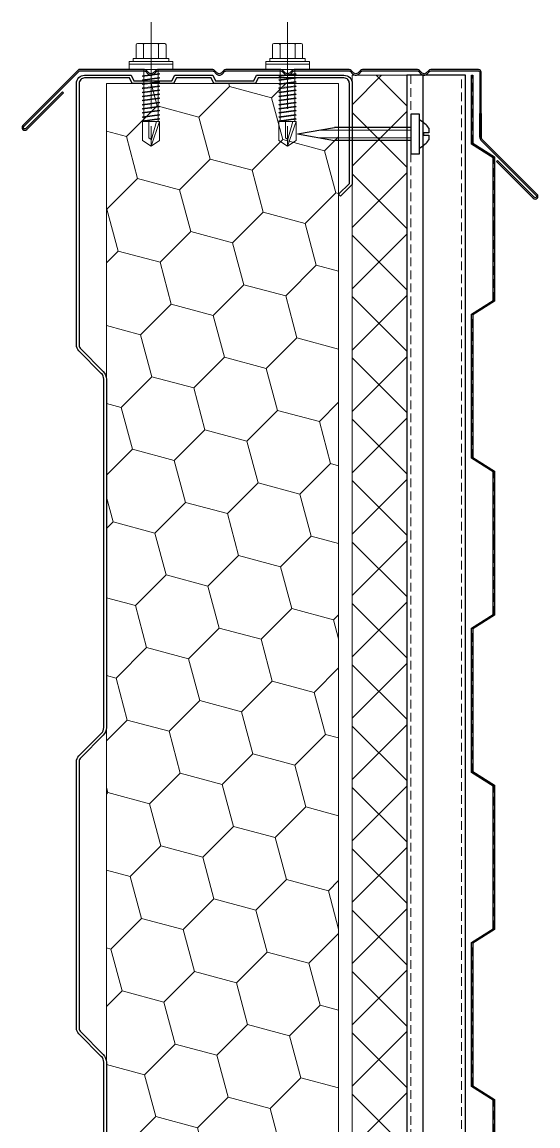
# Model space of a CAD drawing. Header units: millimetres. Extents: x 3616 to 17812, y 1698 to 9799.
# Drawn here: x 6587 to 6775.9, y 8238.8 to 8642.9 of the extents above; entities that cross this region are included whole.
import ezdxf

# ---------------------------------------------------------------- set-up
doc = ezdxf.new("R2010")
doc.units = ezdxf.units.MM
doc.linetypes.add('CENTER', pattern=[50.8, 31.75, -6.35, 6.35, -6.35])
doc.linetypes.add('невидимая2', pattern=[4.7625, 3.175, -1.5875])
for name, color, linetype, lineweight in [('01', 30, 'Continuous', 13), ('1', 250, 'Continuous', 30), ('3', 4, 'Continuous', 15), ('30', 233, 'Continuous', 5), ('4', 233, 'Continuous', 30), ('6', 191, 'Continuous', 30), ('d1', 4, 'Continuous', 5), ('hidden', 30, 'невидимая2', 5), ('Plofile 2', 250, 'Continuous', 30), ('Profile 4', 4, 'Continuous', 30)]:
    doc.layers.add(name, color=color, linetype=linetype, lineweight=lineweight)

# ---------------------------------------------------------------- blocks, each defined once
blk = doc.blocks.new('5Х50')
at = {"color": 3, "linetype": 'CENTER'}
blk.add_line((0, 17.38), (0, -33.2), dxfattribs=at)
for p, q in [((-5.5, 9), (-5.5, 4)), ((5, 9.5), (-5, 9.5)), ((2.75, 9.5), (-2.75, 9.5)), ((-2.75, 9), (-2.75, 4)), ((2.75, 4), (2.75, 9)), ((5.5, 4), (5.5, 9)), ((-5.5, 4), (5.5, 4)), ((-2.75, 4), (2.75, 4)), ((-3.15, -26), (-3.15, -19)), ((3.15, -19), (-3.15, -19)), ((-0.75, -24.98), (-0.75, -19)), ((0, -26), (1.94, -19)), ((0, -28), (3.15, -19)), ((3.15, -26), (3.15, -19)), ((0, -28), (-3.15, -26)), ((0.09, -25.59), (-0.75, -24.98)), ((0, -26), (0, -28)), ((0, -28), (3.15, -26))]:
    blk.add_line(p, q)
for points in [[(-8, 2), (8, 2), (8, 3), (-8, 3)], [(-8, 0), (8, 0), (8, 2), (-8, 2)], [(6.5, 3), (-6.5, 3), (-6.5, 4), (6.5, 4)], [(3.08, -1.4), (-3.15, -2.25), (-3.08, -2.5), (3.15, -1.65)], [(3.08, -2.9), (-3.15, -3.75), (-3.08, -4), (3.15, -3.15)], [(3.08, -4.4), (-3.15, -5.25), (-3.08, -5.5), (3.15, -4.65)], [(3.08, -5.9), (-3.15, -6.75), (-3.08, -7), (3.15, -6.15)], [(3.08, -7.4), (-3.15, -8.25), (-3.08, -8.5), (3.15, -7.65)], [(3.08, -8.9), (-3.15, -9.75), (-3.08, -10), (3.15, -9.15)], [(3.08, -10.4), (-3.15, -11.25), (-3.08, -11.5), (3.15, -10.65)], [(3.08, -11.9), (-3.15, -12.75), (-3.08, -13), (3.15, -12.15)], [(3.08, -13.4), (-3.15, -14.25), (-3.08, -14.5), (3.15, -13.65)], [(3.08, -14.9), (-3.15, -15.75), (-3.08, -16), (3.15, -15.15)], [(3.08, -16.4), (-3.15, -17.25), (-3.08, -17.5), (3.15, -16.65)], [(3.08, -17.9), (-3.15, -18.75), (-3.08, -19), (3.15, -18.15)]]:
    blk.add_lwpolyline(points, close=True)
for points in [[(-2.65, 0), (-2.65, -19), (2.65, -19), (2.65, 0)], [(2.25, 3), (-2.25, 3)]]:
    blk.add_lwpolyline(points)
for centre, start, end in [((-5, 9), 90, 180), ((-3.25, 9), 0, 90), ((-2.25, 9), 90, 180), ((2.25, 9), 0, 90), ((3.25, 9), 90, 180), ((5, 9), 0, 90)]:
    blk.add_arc(centre, 0.5, start, end)
blk = doc.blocks.new('deco')
at = {"layer": '3'}
for p, q in [((-0.292, 0), (-0.292, 1.201)), ((0.293, 0), (0.293, 1.201))]:
    blk.add_line(p, q, dxfattribs=at)
at = {"layer": '4'}
for p, q in [((0, 1.485), (-0.5, 1)), ((0, 1.485), (0.5, 1)), ((-0.5, 0), (-0.5, 1)), ((0.5, 0), (0.5, 1)), ((0.5, 0), (-0.5, 0)), ((1.519, 0), (-1.519, 0)), ((-1.519, 0), (-1.519, -0.111)), ((-1.519, -0.111), (1.519, -0.111)), ((1.519, -0.111), (1.519, 0)), ((-0.084, -0.233), (-0.455, -0.233)), ((0.084, -0.166), (-0.084, -0.166)), ((-0.084, -0.166), (-0.084, -0.233)), ((0.084, -0.233), (0.084, -0.166)), ((0.455, -0.233), (0.084, -0.233))]:
    blk.add_line(p, q, dxfattribs=at)
for major_axis, start_param, end_param in [((-1.519, 0), 0.791077, 1.266344), ((1.519, 0), -1.266344, -0.791077)]:
    blk.add_ellipse((0, 0.245), major_axis=major_axis, ratio=0.329918, start_param=start_param, end_param=end_param, dxfattribs=at)

msp = doc.modelspace()

# ---------------------------------------------------------------- hatches: boundary and pattern name
at = {"layer": '30'}
h = msp.add_hatch(dxfattribs=at)
h.set_pattern_fill('ANSI37', color=24, scale=5, style=0)
h.set_pattern_definition([(45, (3507.191, 8195.822), (-11.22532, 11.22532), []), (135, (3507.191, 8195.822), (-11.22532, -11.22532), [])])
h.paths.add_polyline_path([(6727.86, 8623.41), (6707.86, 8623.41), (6707.86, 8023.41), (6727.86, 8023.41)])
h = msp.add_hatch(dxfattribs=at)
h.set_pattern_fill('HONEY', color=256, scale=5, angle=45, style=0)
h.set_pattern_definition([(45, (5401.525, 8174.46), (7.11657, 26.55939), [15.875, -31.75]), (165, (5401.525, 8174.46), (-26.55939, -7.11656), [15.875, -31.75]), (105, (5401.525, 8174.46), (-19.44282, 19.44283), [-31.75, 15.875])])
h.paths.add_polyline_path([(6617.86, 8620.41), (6702.91, 8620.41), (6702.91, 8026.41), (6617.86, 8026.41)])

# ---------------------------------------------------------------- linework, layer by layer
at = {"layer": '1'}
msp.add_line((6733.76, 8623.41), (6733.76, 8023.41), dxfattribs=at)
msp.add_lwpolyline([(6727.86, 8023.41), (6749.36, 8023.41), (6749.36, 8623.41), (6727.86, 8623.41)], close=True, dxfattribs=at)
at = {"layer": '30', "color": 24}
msp.add_lwpolyline([(6727.86, 8623.41), (6707.86, 8623.41), (6707.86, 8023.41), (6727.86, 8023.41)], close=True, dxfattribs=at)
at = {"layer": '30'}
msp.add_lwpolyline([(6617.86, 8620.41), (6702.91, 8620.41), (6702.91, 8026.41), (6617.86, 8026.41)], close=True, dxfattribs=at)
at = {"layer": '6'}
msp.add_lwpolyline([(6760.75, 8591.81), (6774.19, 8578.38, 0.414214), (6775.6, 8578.38), (6775.6, 8578.38, 0.414214), (6775.6, 8579.79), (6755.39, 8600.01, -0.198912), (6755.1, 8600.71), (6755.1, 8609.47, -0.198912), (6755.1, 8609.47), (6755.1, 8600.71, 0.198912), (6755.1, 8600.71), (6755.1, 8624.5, 0.198912), (6755.1, 8624.5), (6755.1, 8624.5, -0.198912), (6755.1, 8624.5), (6755.1, 8624.5, 0.414214), (6754.1, 8625.5), (6736.61, 8625.5, 0.198912), (6735.9, 8625.21), (6734.9, 8624.21, -0.414214), (6733.49, 8624.21), (6732.49, 8625.21, 0.198912), (6731.78, 8625.5), (6711.61, 8625.5, 0.198912), (6710.9, 8625.21), (6709.9, 8624.21, -0.414214), (6708.49, 8624.21), (6707.49, 8625.21, 0.198912), (6706.78, 8625.5), (6686.61, 8625.5, 0.198912), (6685.9, 8625.21), (6684.9, 8624.21, -0.414214), (6683.49, 8624.21), (6682.49, 8625.21, 0.198912), (6681.78, 8625.5), (6661.61, 8625.5, 0.198912), (6660.9, 8625.21), (6659.9, 8624.21, -0.414214), (6658.49, 8624.21), (6657.49, 8625.21, 0.198912), (6656.78, 8625.5), (6636.61, 8625.5, 0.198912), (6635.9, 8625.21), (6634.9, 8624.21, -0.414214), (6633.49, 8624.21), (6632.49, 8625.21, 0.198912), (6631.78, 8625.5), (6609.2, 8625.5, 0.198912), (6609.2, 8625.5), (6609.2, 8625.5, -0.717207), (6609.2, 8625.5), (6609.2, 8625.5, 0.198912), (6609.2, 8625.5), (6607.76, 8625.5), (6607.76, 8625.5), (6607.76, 8625.5), (6607.76, 8625.5), (6587.25, 8604.99, 0.414214), (6587.25, 8603.58), (6587.25, 8603.58, 0.414214), (6588.67, 8603.58), (6602.1, 8617.01), (6601.75, 8617.37), (6588.32, 8603.93, -0.414214), (6587.61, 8603.93, -0.414214), (6587.61, 8604.64), (6607.97, 8625), (6609.2, 8625, -0.198912), (6609.2, 8625), (6609.2, 8625, 2.237192), (6609.2, 8625), (6609.2, 8625, -0.198912), (6609.2, 8625), (6631.78, 8625, -0.198912), (6632.14, 8624.85), (6633.14, 8623.85, 0.414214), (6635.26, 8623.85), (6636.26, 8624.85, -0.198912), (6636.61, 8625), (6656.78, 8625, -0.198912), (6657.14, 8624.85), (6658.14, 8623.85, 0.414214), (6660.26, 8623.85), (6661.26, 8624.85, -0.198912), (6661.61, 8625), (6681.78, 8625, -0.198912), (6682.14, 8624.85), (6683.14, 8623.85, 0.414214), (6685.26, 8623.85), (6686.26, 8624.85, -0.198912), (6686.61, 8625), (6706.78, 8625, -0.198912), (6707.14, 8624.85), (6708.14, 8623.85, 0.414214), (6710.26, 8623.85), (6711.26, 8624.85, -0.198912), (6711.61, 8625), (6731.78, 8625, -0.198912), (6732.14, 8624.85), (6733.14, 8623.85, 0.414214), (6735.26, 8623.85), (6736.26, 8624.85, -0.198912), (6736.61, 8625), (6754.1, 8625, -0.414214), (6754.6, 8624.5), (6754.6, 8624.5, 0.198912), (6754.6, 8624.5), (6754.6, 8624.5, -0.198912), (6754.6, 8624.5), (6754.6, 8600.71, -0.198912), (6754.6, 8600.71), (6754.6, 8609.47, 0.198912), (6754.6, 8609.47), (6754.6, 8600.71, 0.198912), (6755.04, 8599.65), (6775.25, 8579.44, -0.414214), (6775.25, 8578.73, -0.414214), (6774.54, 8578.73), (6761.11, 8592.17)], format="xyb", close=True, dxfattribs=at)
at = {"layer": 'hidden'}
msp.add_lwpolyline([(6729.36, 8023.41), (6747.86, 8023.41), (6747.86, 8623.41), (6729.36, 8623.41)], close=True, dxfattribs=at)
msp.add_lwpolyline([(6759.76, 8222.13), (6759.76, 8248.38), (6751.76, 8253.38), (6751.76, 8305.88), (6759.76, 8310.88), (6759.76, 8337.13), (6759.76, 8337.13), (6759.76, 8363.38), (6751.76, 8368.38), (6751.76, 8420.88), (6759.76, 8425.88), (6759.76, 8452.13), (6759.76, 8452.13), (6759.76, 8478.38), (6751.76, 8483.38), (6751.76, 8535.88), (6759.76, 8540.88), (6759.76, 8567.13), (6759.76, 8567.13), (6759.76, 8593.38), (6751.76, 8598.38), (6751.76, 8623.41)], dxfattribs=at)
at = {"layer": 'Plofile 2'}
msp.add_lwpolyline([(6616.86, 8134.66), (6616.86, 8262.17, 0.198912), (6615.99, 8264.29), (6607.74, 8272.54, -0.198912), (6606.86, 8274.66), (6606.86, 8372.17, -0.198912), (6607.74, 8374.29), (6615.99, 8382.54, 0.198912), (6616.86, 8384.66), (6616.86, 8512.17, 0.198912), (6615.99, 8514.29), (6607.74, 8522.54, -0.198912), (6606.86, 8524.66), (6606.86, 8620.41, -0.414214), (6609.86, 8623.41), (6616.86, 8623.41), (6626.86, 8623.41), (6627.86, 8621.41), (6641.86, 8621.41), (6642.86, 8623.41), (6656.86, 8623.41), (6657.86, 8621.41), (6671.86, 8621.41), (6672.86, 8623.41), (6704.86, 8623.41, -0.414214), (6707.86, 8620.41), (6707.86, 8583.41), (6703.62, 8579.17), (6702.91, 8579.88), (6706.86, 8583.83), (6706.86, 8620.41, 0.414214), (6704.86, 8622.41), (6673.48, 8622.41), (6672.48, 8620.41), (6657.25, 8620.41), (6656.25, 8622.41), (6643.48, 8622.41), (6642.48, 8620.41), (6627.25, 8620.41), (6626.25, 8622.41), (6616.86, 8622.41), (6609.86, 8622.41, 0.414214), (6607.86, 8620.41), (6607.86, 8524.66, 0.198912), (6608.45, 8523.24), (6616.69, 8515, -0.198912), (6617.86, 8512.17), (6617.86, 8384.66, -0.198912), (6616.69, 8381.83), (6608.45, 8373.59, 0.198912), (6607.86, 8372.17), (6607.86, 8274.66, 0.198912), (6608.45, 8273.24), (6616.69, 8265, -0.198912), (6617.86, 8262.17), (6617.86, 8134.66, -0.198912)], format="xyb", dxfattribs=at)
at = {"layer": 'Profile 4'}
msp.add_lwpolyline([(6759.51, 8222.13), (6759.51, 8248.24), (6751.51, 8253.24), (6751.51, 8306.02), (6759.51, 8311.02), (6759.51, 8337.13), (6759.51, 8363.24), (6751.51, 8368.24), (6751.51, 8421.02), (6759.51, 8426.02), (6759.51, 8452.13), (6759.51, 8478.24), (6751.51, 8483.24), (6751.51, 8536.02), (6759.51, 8541.02), (6759.51, 8567.13), (6759.51, 8593.24), (6751.51, 8598.24), (6751.51, 8623.41), (6752.01, 8623.41), (6752.01, 8598.52), (6760.01, 8593.52), (6760.01, 8567.13), (6760.01, 8540.74), (6752.01, 8535.74), (6752.01, 8483.52), (6760.01, 8478.52), (6760.01, 8452.13), (6760.01, 8425.74), (6752.01, 8420.74), (6752.01, 8368.52), (6760.01, 8363.52), (6760.01, 8337.13), (6760.01, 8310.74), (6752.01, 8305.74), (6752.01, 8253.52), (6760.01, 8248.52), (6760.01, 8222.13)], dxfattribs=at)

# ---------------------------------------------------------------- block references
at = {"layer": '01', "linetype": 'ByBlock'}
for p in [(6634.2, 8625.5), (6684.2, 8625.5)]:
    msp.add_blockref('5Х50', p, dxfattribs=at)
at = {"layer": 'd1', "xscale": 4.799999999999272, "yscale": 28, "zscale": 4.799999999999272, "rotation": 90}
msp.add_blockref('deco', (6729.36, 8601.91), dxfattribs=at)

doc.saveas('drawing.dxf')
